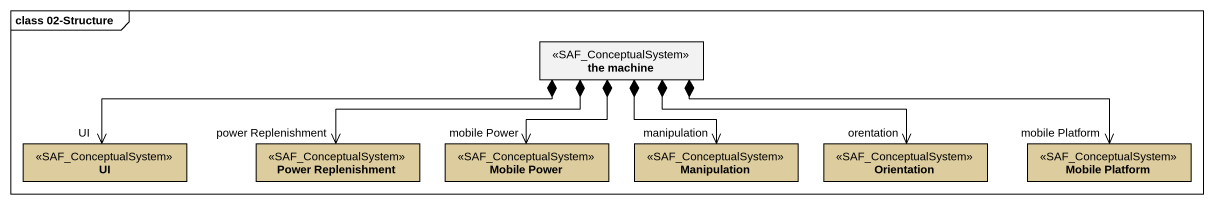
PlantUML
@startuml
mainframe class 02-Structure
hide circle
hide empty members
class "the machine" as the_machine <<SAF_ConceptualSystem>>
class UI <<SAF_ConceptualSystem>> #DDCD9E
class "Power Replenishment" as Power_Replenishment <<SAF_ConceptualSystem>> #DDCD9E
class "Mobile Power" as Mobile_Power <<SAF_ConceptualSystem>> #DDCD9E
class Manipulation <<SAF_ConceptualSystem>> #DDCD9E
class Orientation <<SAF_ConceptualSystem>> #DDCD9E
class "Mobile Platform" as Mobile_Platform <<SAF_ConceptualSystem>> #DDCD9E
the_machine *-left-> "UI" UI
the_machine *-left-> "power Replenishment" Power_Replenishment
the_machine *--> "mobile Power" Mobile_Power
the_machine *--> "manipulation" Manipulation
the_machine *-right-> "orentation" Orientation
the_machine *-right-> "mobile Platform" Mobile_Platform
@enduml
